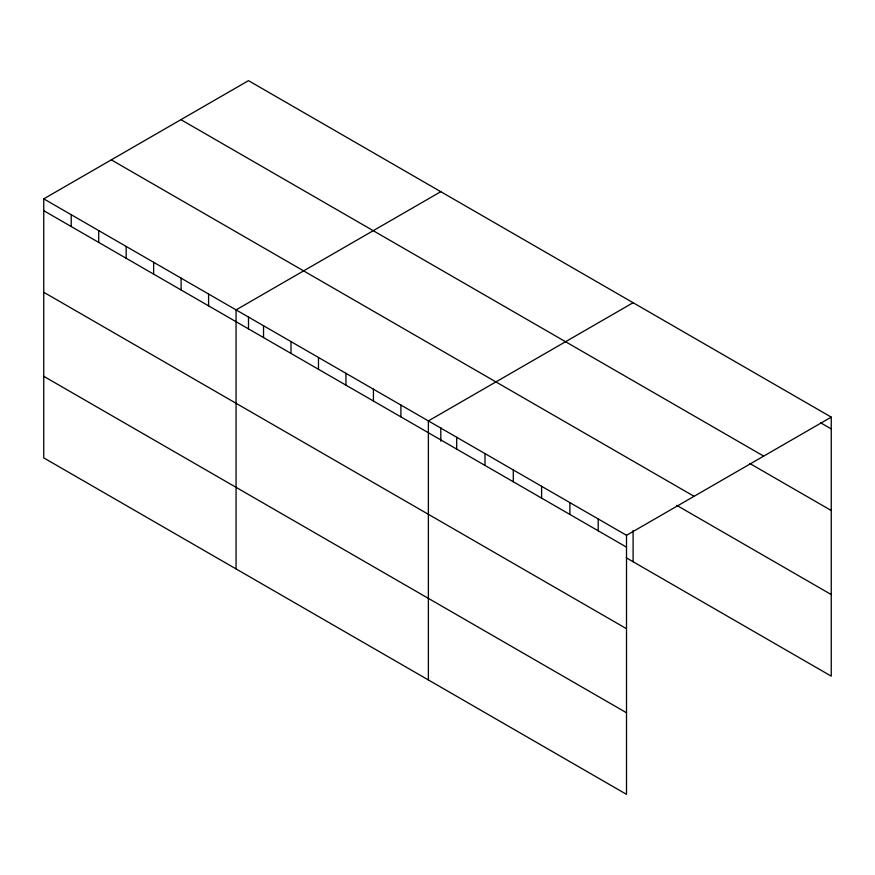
<?xml version="1.0" encoding="UTF-8"?>
<svg xmlns="http://www.w3.org/2000/svg" width="875" height="875" viewBox="0 0 875 875"><rect width="100%" height="100%" fill="white"/><g stroke="black" fill="none" stroke-linecap="round" stroke-linejoin="round"><path stroke-width="1.31" d="M626.511 628.709L626.511 535.314L43.75 198.855L43.75 457.887L626.511 794.347L626.511 628.709L43.75 292.261M626.237 557.78L831.25 676.145L831.25 417.113L248.489 80.653L43.75 198.855M440.803 191.68L236.064 309.892L236.064 568.925M633.106 302.717L428.378 420.919L428.378 679.952M626.511 535.314L831.25 417.113M820.641 422.8L831.25 428.936M180.928 119.656L763.689 456.116M749.875 463.531L831.25 510.508M111.311 159.852L694.072 496.311M676.747 505.356L831.25 594.562M43.75 210.678L626.511 547.138M43.75 376.305L626.511 712.764M633.106 530.48L633.106 561.75M598.205 518.973L598.205 530.797M569.898 502.633L569.898 514.445M541.592 486.292L541.592 498.105M513.286 469.941L513.286 481.764M484.991 453.6L484.991 465.423M456.684 437.259L456.684 449.083M440.803 427.602L440.803 441.197M400.903 405.059L400.903 416.883M373.428 389.2L373.428 401.012M345.953 373.33L345.953 385.153M318.478 357.47L318.478 369.294M291.003 341.611L291.003 353.434M263.539 325.752L263.539 337.575M248.489 316.575L248.489 328.814M208.589 294.022L208.589 305.845M181.114 278.162L181.114 289.986M153.639 262.303L153.639 274.127M126.164 246.444L126.164 258.267M98.7 230.584L98.7 242.397M71.225 214.714L71.225 226.537"/></g></svg>
